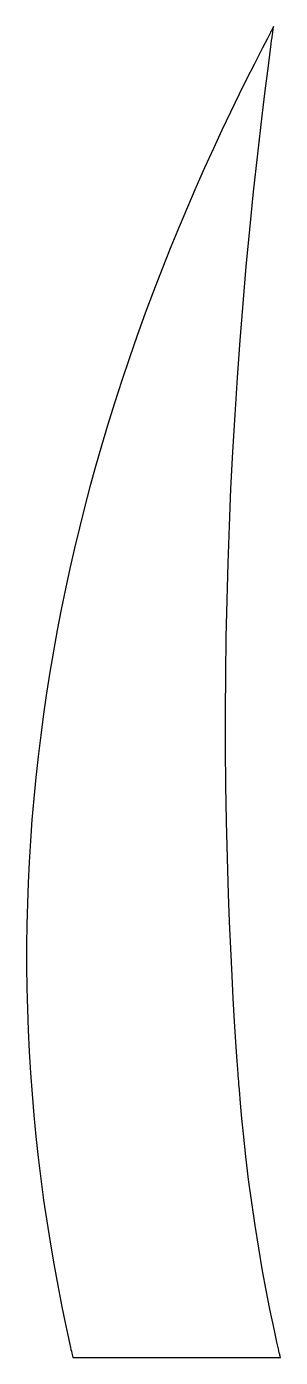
# Model space of a CAD drawing. Extents: x 3 to 47, y 2 to 233.
import ezdxf

# ---------------------------------------------------------------- set-up
doc = ezdxf.new("R2010")
doc.units = 0
doc.layers.get('0').update_dxf_attribs({"linetype": 'CONTINUOUS'})

msp = doc.modelspace()

# ---------------------------------------------------------------- linework, layer by layer
at = {"color": 7, "linetype": 'CONTINUOUS'}
msp.add_line((10.52, 2.45), (46.52, 2.45), dxfattribs=at)
at = {"color": 7, "linetype": 'CONTINUOUS', "flags": 128}
for points in [[(45.34, 233.21), (45.25, 233.03), (45.18, 232.89), (45.11, 232.77), (45.04, 232.64), (44.97, 232.5), (44.89, 232.35), (44.82, 232.21), (44.74, 232.06), (44.27, 231.16), (43.43, 229.55), (41.96, 226.66), (40.66, 224.07), (39.37, 221.47), (37.86, 218.35), (36.38, 215.23), (34.92, 212.09), (33.38, 208.7), (31.88, 205.3), (30.4, 201.89), (28.96, 198.47), (27.55, 195.04), (26.02, 191.21), (24.54, 187.36), (23.1, 183.5), (21.7, 179.63), (20.34, 175.75), (19.03, 171.85), (17.77, 167.94), (16.55, 164.02), (15.5, 160.49), (14.49, 156.95), (13.51, 153.4), (12.57, 149.84), (11.67, 146.27), (10.82, 142.76), (10.02, 139.23), (9.25, 135.7), (8.53, 132.16), (7.83, 128.54), (7.17, 124.91), (6.55, 121.28), (5.98, 117.63), (5.45, 113.99), (4.96, 110.33), (4.52, 106.67), (4.12, 103.02), (3.76, 99.36), (3.45, 95.69), (3.19, 92.02), (2.96, 88.35), (2.79, 84.74), (2.66, 81.13), (2.57, 77.52), (2.52, 73.91), (2.52, 70.22), (2.57, 66.54), (2.65, 62.85), (2.79, 59.17), (2.97, 55.48), (3.19, 51.8), (3.46, 48.12), (3.77, 44.44), (4.13, 40.76), (4.53, 37.09), (4.98, 33.41), (5.47, 29.74), (6.01, 26.08), (6.59, 22.42), (7.23, 18.67), (7.91, 14.93), (8.64, 11.2), (9.14, 8.75), (9.66, 6.3), (10.14, 4.14), (10.21, 3.83), (10.28, 3.51), (10.35, 3.2), (10.4, 2.97), (10.46, 2.74), (10.52, 2.45)], [(39.27, 50.65), (39.25, 50.95), (39.23, 51.22), (39.21, 51.45), (39.2, 51.67), (39.18, 51.91), (39.16, 52.16), (39.14, 52.41), (39.05, 53.8), (38.88, 56.28), (38.59, 60.71), (38.36, 64.66), (38.15, 68.62), (37.92, 73.33), (37.71, 78.04), (37.53, 82.76), (37.34, 89.07), (37.18, 95.38), (37.08, 101.7), (37.02, 108.01), (37.01, 114.45), (37.05, 120.89), (37.14, 127.32), (37.27, 133.76), (37.45, 140.19), (37.69, 146.63), (37.96, 153.06), (38.29, 159.49), (38.66, 165.91), (39.08, 172.34), (39.54, 178.76), (40.05, 185.17), (40.61, 191.59), (41.22, 198), (41.88, 204.58), (42.6, 211.16), (43.36, 217.74), (43.89, 222.07), (44.44, 226.41), (44.94, 230.22), (45.01, 230.78), (45.09, 231.34), (45.16, 231.9), (45.2, 232.15), (45.23, 232.38), (45.26, 232.62), (45.3, 232.89), (45.34, 233.21)], [(46.52, 2.45), (46.48, 2.65), (46.44, 2.81), (46.41, 2.95), (46.37, 3.11), (46.34, 3.27), (46.19, 3.92), (45.93, 5.08), (45.48, 7.14), (44.72, 10.83), (44.07, 14.13), (43.45, 17.44), (42.77, 21.39), (42.14, 25.35), (41.55, 29.31), (41.02, 33.28), (40.53, 37.26), (40.1, 41.24), (39.84, 43.87), (39.6, 46.51), (39.41, 48.83), (39.33, 49.85), (39.31, 50.05), (39.3, 50.23), (39.29, 50.42), (39.27, 50.65)]]:
    msp.add_lwpolyline(points, dxfattribs=at)

doc.saveas('drawing.dxf')
